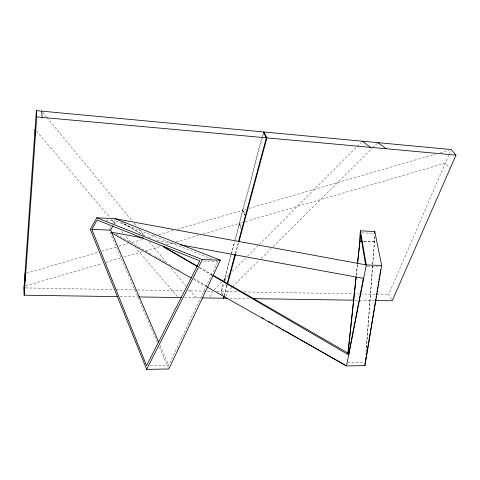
<?xml version="1.0" encoding="UTF-8"?>
<svg xmlns="http://www.w3.org/2000/svg" width="480" height="480" viewBox="0 0 480 480"><rect width="100%" height="100%" fill="white"/><g stroke="black" fill="none" stroke-linecap="round" stroke-linejoin="round"><path stroke-width="0.36" stroke-dasharray="2.4 1.8" d="M374.67 236.712L366.234 351.156M374.676 236.256L374.568 241.878L365.79 354.426M222.174 294.84L221.082 291.474L223.338 282.954M223.242 280.44L224.274 279.402L230.73 255.03M230.916 254.31L234.144 242.112M234.906 239.244L261.588 138.432M261.78 137.712L262.734 134.094M222.672 294.852L221.574 291.48L223.83 282.972M224.016 282.264L234.696 242.004M234.888 241.284L263.298 134.148M224.034 295.362L226.71 285.396M235.224 253.686L238.326 242.16M224.34 296.082L227.214 285.408M235.776 253.596L238.692 242.748M225.996 296.25L227.616 291.594L231.858 287.388M210.366 296.67L212.376 291.312L187.65 290.862M391.506 299.514L388.626 294.522L449.142 154.308M449.436 153.624L451.2 149.544M150.246 365.658L168.648 365.376L217.86 261.462L216.468 260.91M113.916 223.986L115.554 220.884L212.292 259.254M109.434 229.506L110.994 226.566M112.728 223.29L115.158 218.7M213.93 289.764L222.726 280.956M228.648 275.028L224.958 278.718L225.858 281.394M232.332 271.338L245.502 258.156M247.608 256.05L258.666 244.974M259.194 244.446L356.496 147.036M357.03 146.508L361.26 142.266M232.386 286.866L258.882 260.61M261.006 258.504L271.074 248.526M273.192 246.426L372.072 148.452M372.6 147.924L377.376 143.196M25.542 285.894L102.336 263.442M105.924 262.392L120.996 257.988M123.864 257.148L142.506 251.694M145.362 250.86L160.362 246.474M166.8 244.59L172.524 242.916M176.106 241.872L199.008 235.176M203.298 233.916L239.082 223.458L241.11 228.618M242.532 222.45L239.658 223.29L241.182 227.154M245.406 221.61L445.326 163.146L449.538 168.234M26.43 273.174L98.238 252.276M101.826 251.232L116.19 247.05M119.064 246.216L128.394 243.498M142.32 239.442L131.268 242.664L125.466 235.836M148.614 237.612L155.07 235.734M158.658 234.69L173.718 230.304M177.306 229.26L242.574 210.264L244.656 215.37M246.024 209.262L243.156 210.096L244.722 213.924M248.892 208.428L435.378 154.146M440.412 152.682L449.04 150.174M347.796 362.58L363.918 362.328M119.976 296.652L137.934 296.922M184.344 297.624L201.318 297.882M229.794 298.308L249.258 298.602M354.798 300.198L358.542 300.252M359.292 300.264L375.012 300.504M25.494 287.916L113.694 289.518M116.682 289.572L136.866 289.938M137.616 289.956L183.924 290.796M216.726 291.396L221.082 291.474M221.574 291.48L238.848 291.798M244.092 291.894L359.418 293.994M360.168 294.006L375.894 294.294M376.644 294.306L388.626 294.522M203.43 261L217.86 261.462M367.236 266.25L380.442 266.67M105.984 220.422L115.554 220.884M361.734 232.818L374.004 233.412M156.852 240.504L178.2 244.416M193.884 279.51L206.274 286.53M116.256 234.234L152.676 255.066M155.28 256.554L166.332 262.878M168.936 264.366L171.54 265.854M177.39 269.202L179.994 270.69M193.65 278.502L207.312 286.314M145.014 235.932L121.65 222.444L143.616 235.296M199.536 267.396L212.514 274.89M199.248 267.738L212.184 275.28M196.332 297.804L188.454 289.17M177.372 296.466L135.462 247.596M36.486 131.142L109.506 217.056M111.444 219.336L115.794 224.454M121.596 231.282L123.528 233.556M42.63 112.29L46.44 116.916M46.92 117.492L132.174 220.908M134.082 223.218L135.984 225.528M138.846 228.996L144.084 235.35M149.19 241.542L166.542 262.596M171.306 268.374L186.072 286.284M157.326 342.246L109.314 230.718M159.396 347.046L168.264 367.614M160.11 345.474L168.648 365.376M242.628 210.066L244.71 215.172M239.136 223.26L241.158 228.42M224.46 278.706L225.132 280.716M224.274 279.402L224.724 280.74M225.846 284.088L226.518 286.098M357.468 264.324L356.196 276.222L357.444 264.318M374.568 241.878L362.832 241.362L374.58 241.89"/><path stroke-width="0.72" d="M374.718 233.748L374.76 231.528L360.378 230.82L359.91 241.242L357.606 262.83M357.534 263.568L359.898 241.23L360.294 232.746L365.526 264.744M238.518 241.434L266.346 137.838L263.31 131.922L36.342 110.634L24 287.886L24.174 295.206L117.726 296.616M24.174 295.206L36.714 116.91L36.342 110.634M365.67 358.59L365.382 362.31L375.348 301.998M206.928 286.896L346.494 365.922L364.914 365.61L365.208 361.884M348.012 353.658L356.118 276.966L347.976 352.896M363.498 277.896L348.666 354.87L212.826 275.658M375.588 300.528L375.828 299.058M376.074 297.588L376.314 296.112M376.56 294.642L376.8 293.172M377.046 291.702L377.286 290.232M377.532 288.762L377.772 287.286M378.018 285.816L378.258 284.346M378.504 282.876L378.744 281.406M378.99 279.936L379.23 278.46M379.476 276.99L379.716 275.52M379.962 274.05L380.202 272.58M380.448 271.11L380.688 269.634M364.914 365.61L381.684 265.44L374.76 231.528M263.49 133.422L263.874 131.976L451.2 149.544L456 155.118L392.226 300.762L375.762 300.516M223.266 298.212L223.842 296.076M227.286 283.236L235.032 254.412M223.764 298.218L224.34 296.082M227.598 283.962L235.578 254.316M238.884 242.028L266.916 137.886L263.874 131.976M115.158 218.7L220.332 260.166L168.852 368.982L146.664 369.366L90.282 229.308L96.804 217.794L115.158 218.7L366.312 264.936L381.684 265.44M146.664 369.366L202.374 259.584L220.332 260.166M158.64 342.042L110.634 230.196L112.932 225.852M91.842 229.362L97.14 219.99L199.824 260.886L146.568 365.718L91.842 229.362L110.634 230.196M138.684 296.934L181.35 297.576M202.032 297.888L227.55 298.278M253.002 298.662L354.054 300.186M359.898 241.23L362.1 241.326M36.714 116.91L456 155.118M111.222 232.14L143.604 238.08M180.408 244.824L363.672 278.412M96.804 217.794L202.374 259.584M111.708 232.98L191.274 278.034M261.942 317.562L263.892 318.678M268.446 321.282L269.748 322.026M271.05 322.77L272.352 323.514M276.252 325.746L278.202 326.862M279.504 327.606L280.806 328.35M282.108 329.094L284.058 330.21M285.36 330.954L298.368 338.394M299.664 339.138L346.494 365.922L366.312 264.936L360.378 230.82M163.188 246.42L197.586 266.274M213.162 275.262L348.816 353.556M163.02 246.612L197.304 266.604M377.904 142.668L386.13 148.752M362.322 141.21L370.464 147.324M41.676 111.138L42.12 117.402M35.034 129.438L35.382 135.852M24.996 273.594L25.188 280.854M24.108 286.314L24.288 293.628"/></g></svg>
